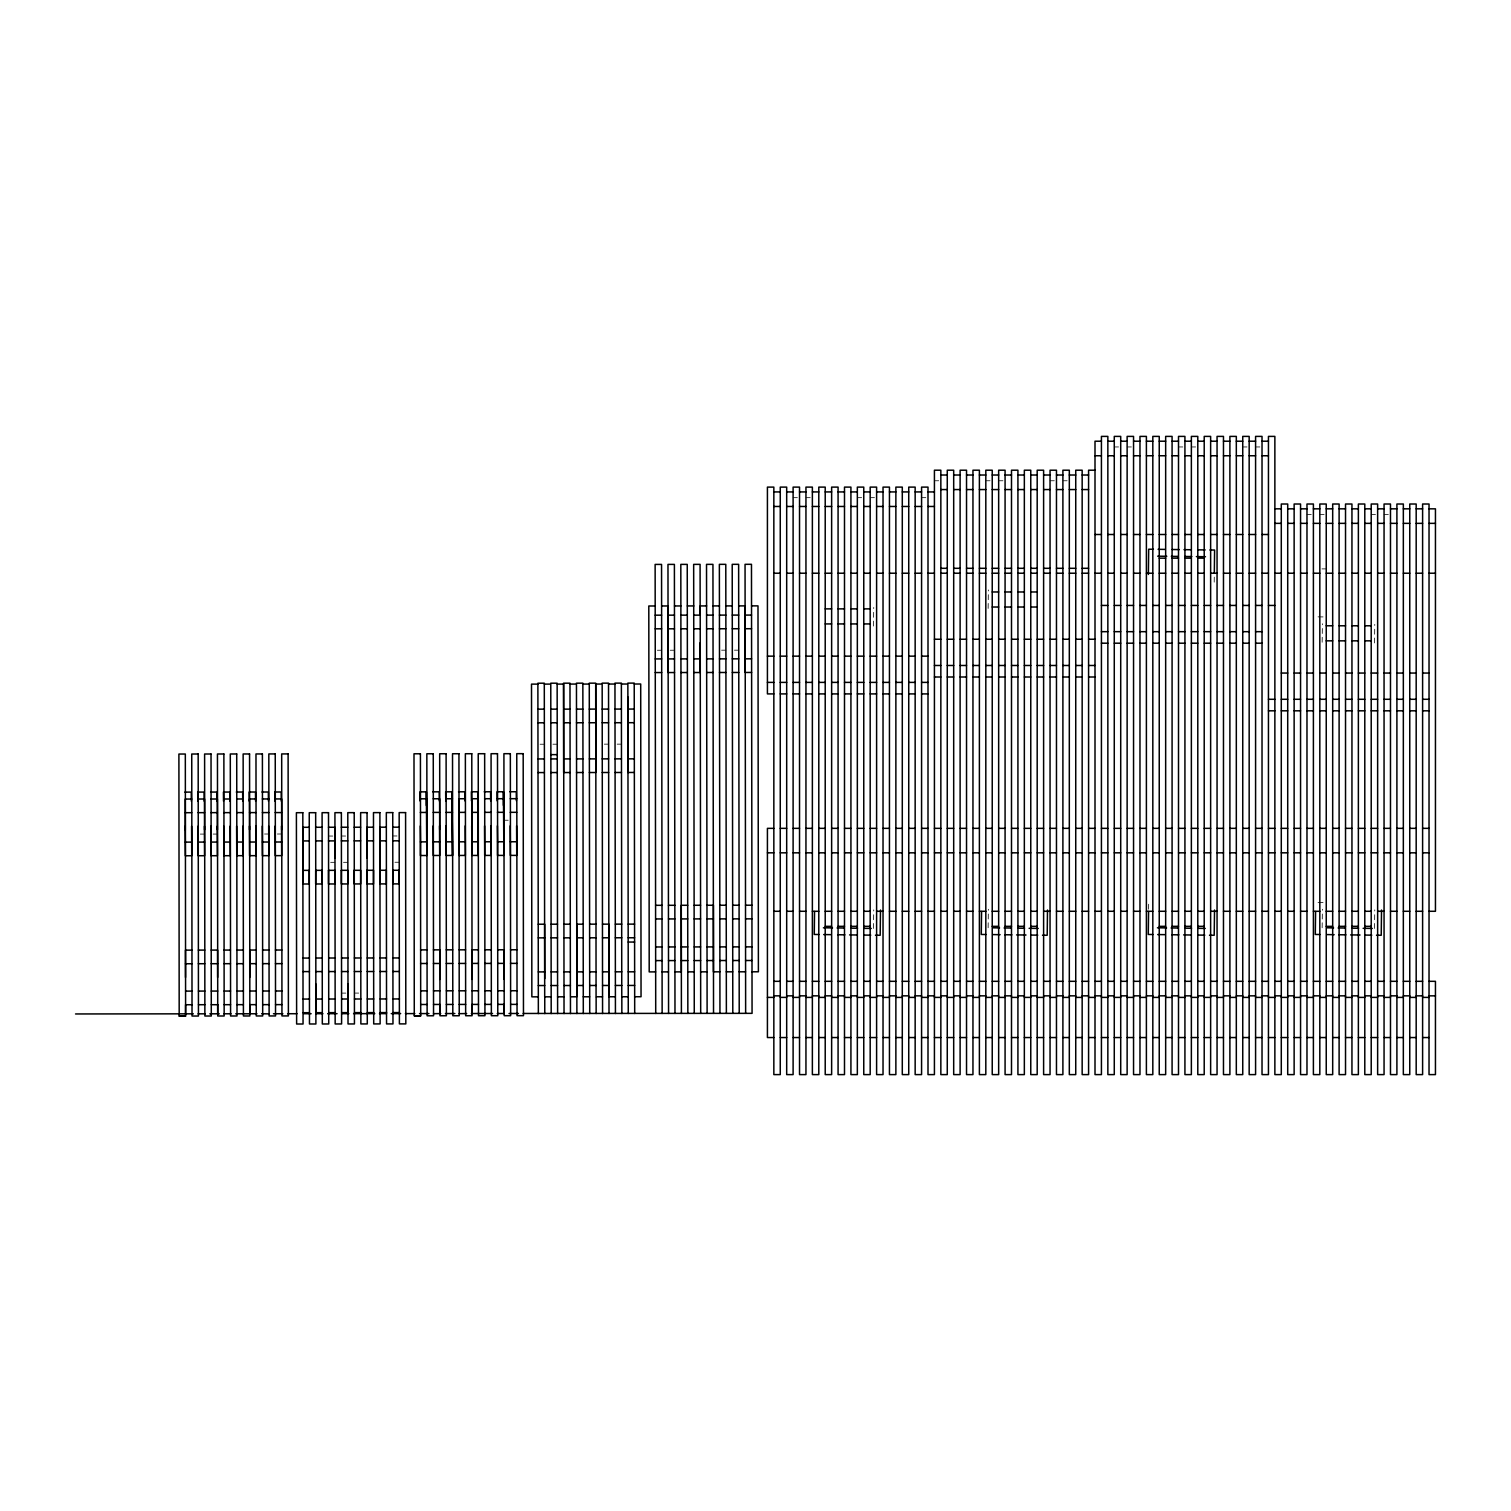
<?xml version="1.0" encoding="UTF-8"?>
<svg xmlns="http://www.w3.org/2000/svg" width="1511" height="1511" viewBox="0 0 1511 1511"><rect width="100%" height="100%" fill="white"/><g stroke="black" fill="none" stroke-linecap="round" stroke-linejoin="round"><path stroke-width="0.75" stroke-dasharray="5 3.75" d="M873.509 626.064L873.736 607.479M873.509 928.472L873.736 909.886M988.137 608.442L988.364 589.951M988.137 927.754L988.364 909.263M1148.606 909.225L1148.681 902.331M1214.202 582.151L1214.296 575.275M1322.144 642.251L1322.389 623.76M1322.144 927.754L1322.389 909.263M1374.538 642.968L1374.764 624.383M1374.538 928.472L1374.764 909.886M657.361 650.24L661.648 650.24M670.204 650.24L674.492 650.221M721.597 650.183L725.884 650.164M734.44 650.164L738.728 650.164M540.088 744.224L544.376 744.224M552.932 744.205L557.219 744.205M604.324 744.149L608.612 744.149M617.168 744.149L621.455 744.149M503.937 820.227L508.225 820.227M200.302 834.091L204.589 834.091M213.145 834.072L217.433 834.072M264.538 834.015L268.807 834.015M277.382 834.015L281.669 833.996M330.645 862.328L334.932 862.309M343.488 862.309L347.776 862.309M394.957 862.252L399.244 862.233M341.562 993.105L345.849 993.105M354.405 993.086L358.693 993.086M1114.268 446.954L1118.556 446.954M1127.13 446.954L1131.399 446.954M1178.504 446.954L1182.792 446.954M1191.367 446.954L1195.635 446.954M1242.741 446.954L1247.028 446.954M1255.584 446.954L1259.872 446.954M934.421 480.762L938.709 480.762M985.814 480.762L990.083 480.762M998.658 480.762L1002.945 480.762M1050.051 480.762L1054.319 480.762M1062.894 480.762L1067.163 480.762M793.105 497.667L797.392 497.667M805.949 497.667L810.236 497.667M857.341 497.667L861.629 497.667M870.185 497.667L874.472 497.667M921.578 497.667L925.846 497.667M1306.977 514.571L1311.265 514.571M1319.821 514.571L1324.108 514.571M1371.214 514.571L1375.501 514.571M1384.057 514.571L1388.345 514.571M1321.974 568.891L1326.242 568.891M341.335 836.017L345.622 836.036M392.728 835.961L397.015 835.98M328.491 836.036L332.779 836.055M1318.045 616.866L1325.109 616.941M1318.045 902.369L1325.109 902.464"/><path stroke-width="1.5" d="M185.211 826.215L185.362 855.755L191.727 855.755L191.595 826.215M198.073 826.177L198.205 855.736L204.571 855.717L204.438 826.177M210.917 826.158L211.049 855.717L217.414 855.698L217.282 826.158M223.76 826.158L223.892 855.698L230.276 855.698L230.125 826.139M236.604 826.139L236.755 855.679L243.12 855.679L242.969 826.139M249.447 826.12L249.598 855.679L255.963 855.66L255.812 826.12M262.291 826.12L262.442 855.66L268.807 855.66L268.675 826.101M275.153 826.101L275.285 855.642L281.65 855.642L281.518 826.083M420.455 841.873L420.436 855.509L426.801 855.509L426.82 841.873L420.455 841.873L420.304 825.969M426.329 805.495L426.348 791.858L419.982 791.858L420.058 800.962M433.147 825.931L433.279 855.472L439.663 855.472L439.512 825.913M445.991 825.913L446.142 855.453L452.507 855.453L452.035 791.821L445.669 791.821L445.764 800.906M452.035 791.821L452.507 855.453M458.834 825.894L458.985 855.453L465.35 855.434L465.218 825.894M471.848 841.797L471.829 855.434L478.194 855.434L478.213 841.797L471.848 841.797L471.696 825.894M477.722 805.42L477.74 791.783L471.356 791.783L471.451 800.887M484.54 825.875L484.672 855.415L491.037 855.415L490.905 825.875M497.535 841.778L497.516 855.415L503.9 855.396L503.9 841.759L497.535 841.778L497.383 825.856M503.409 805.401L503.427 791.764L497.062 791.764L497.138 800.849M510.227 825.837L510.378 855.396L516.743 855.377L516.592 825.837M302.842 870.355L302.804 883.992L309.226 883.992L309.264 870.374L302.842 870.355L302.767 827.31L309.188 827.291M379.922 870.279L379.884 883.897L386.306 883.916L386.344 870.279L379.922 870.279L379.847 827.197L386.268 827.197M814.542 911.511L814.259 934.459L818.981 934.516M880.497 910.038L880.176 935.271L875.473 935.215M981.564 911.511L981.281 934.459L985.984 934.516M1047.501 910.038L1047.199 935.271L1042.496 935.215M1148.379 574.444L1148.681 549.211L1153.403 549.267M1148.568 911.511L1148.284 934.459L1152.987 934.516M1214.315 572.971L1214.598 550.042L1209.895 549.985M1214.523 910.038L1214.202 935.271L1209.499 935.215M1315.59 911.511L1315.288 934.459L1320.01 934.516M1381.526 910.038L1381.224 935.271L1376.502 935.215M655.226 605.987L648.805 605.987L649.201 971.894L655.623 971.894M661.648 605.968L668.07 605.968L668.561 1013.447M674.492 605.968L680.913 605.949M687.335 605.949L693.776 605.93M706.619 605.93L700.197 605.93L700.688 1013.409M713.041 605.911L719.463 605.911M725.884 605.911L732.306 605.892M738.728 605.892L745.15 605.892L745.641 1013.371M751.571 605.873L757.993 605.873L758.39 971.781L751.968 971.8M655.188 615.185L661.61 615.166M668.032 615.166L674.454 615.166M680.875 615.147L687.297 615.147M693.719 615.147L700.16 615.128L700.084 564.359L693.662 564.377L694.267 1013.409M706.581 615.128L713.003 615.128M719.425 615.109L725.847 615.109M732.268 615.09L738.69 615.09M745.112 615.09L751.534 615.071M655.207 628.822L661.629 628.803M668.051 628.803L674.473 628.803M680.894 628.784L687.316 628.784M693.738 628.784L700.16 628.765M706.581 628.765L713.022 628.746M719.444 628.746L725.866 628.746M732.287 628.727L738.709 628.727M745.131 628.727L751.553 628.708M655.226 658.928L661.648 658.909M668.07 658.909L674.492 658.909M680.932 658.89L687.354 658.89M693.776 658.89L700.197 658.872M706.619 658.872L713.041 658.872M719.463 658.853L725.884 658.853M732.306 658.834L738.728 658.834M745.15 658.834L751.59 658.815M655.245 672.565L661.667 672.546M674.51 672.546L668.089 672.546L667.975 564.396L674.397 564.396L674.983 1013.447M680.932 672.527L687.354 672.527M693.776 672.527L700.216 672.508L700.179 642.742M706.638 672.508L713.06 672.489M719.482 672.489L725.903 672.489M732.325 672.471L738.747 672.471M751.59 672.452L745.169 672.471L745.055 564.321L751.477 564.302L752.062 1013.352L523.184 1013.465M550.722 683.199L557.143 683.199L557.616 1013.56M576.409 683.18L582.849 683.161L583.303 1013.541M602.115 683.142L608.536 683.142L608.933 996.769L615.355 996.75M627.802 683.123L634.223 683.104L634.696 1013.484M537.935 684.124L531.513 684.124L531.853 996.844L538.275 996.844M544.357 684.105L550.778 684.105L551.194 1013.579M557.2 684.105L563.622 684.086L564.037 1013.56M570.044 684.086L576.465 684.067L576.805 996.788L570.384 996.807L569.987 683.18L563.565 683.18L563.603 708.432M582.906 684.067L589.328 684.067M608.593 684.049L615.015 684.03M621.437 684.03L627.858 684.03L628.274 1013.484M634.28 684.011L640.702 684.011L641.042 996.731L634.62 996.731M537.916 709.169L544.338 709.15M550.76 709.15L557.181 709.15M570.025 709.131L563.603 709.131L563.66 772.555L570.081 772.537M576.446 709.112L582.868 709.112M589.29 709.112L595.731 709.093L595.787 772.518L589.366 772.518M602.152 709.093L608.574 709.093M614.996 709.075L621.418 709.075M634.261 709.056L627.839 709.075L627.896 772.48L634.318 772.461M537.916 722.806L544.357 722.787M550.778 722.787L557.2 722.768M563.622 722.768L570.044 722.768M576.465 722.749L582.887 722.749M589.309 722.749L595.731 722.73M602.152 722.73L608.574 722.73M615.015 722.711L621.437 722.711M627.858 722.692L634.28 722.692M550.797 754.631L557.219 754.631M537.954 758.938L544.376 758.938M550.797 758.919L557.238 758.919M563.66 758.919L570.081 758.9M576.503 758.9L582.925 758.9M589.347 758.881L595.768 758.881M602.19 758.862L608.612 758.862M615.034 758.862L621.455 758.843M627.896 758.843L634.318 758.843M537.973 772.574L544.394 772.574M550.816 772.555L557.238 772.555M576.522 772.537L582.944 772.518M602.209 772.499L608.631 772.499M615.053 772.499L621.474 772.48M210.596 792.066L216.961 792.066L217.036 801.151M236.283 792.047L242.648 792.028L242.742 801.132M261.97 792.01L268.354 792.01L268.429 801.094M432.826 791.84L439.191 791.821L439.285 800.924M458.513 791.802L464.878 791.802L464.972 800.887M484.219 791.783L490.584 791.764L490.659 800.868M509.906 791.745L516.271 791.745L516.365 800.83M184.89 792.123L191.255 792.104L191.349 801.208M191.689 799.055L185.267 799.055L185.305 829.841M198.111 799.036L204.552 799.017L204.571 829.803M210.973 799.017L217.395 799.017L217.433 829.785M223.817 798.998L230.239 798.998M236.66 798.979L243.082 798.979M255.926 798.96L249.504 798.979L249.542 829.747M262.347 798.96L268.769 798.96M275.21 798.941L281.632 798.941L281.65 829.728M420.36 798.809L426.782 798.809L426.82 833.864M433.204 798.771L439.625 798.771L439.663 829.558M446.047 798.771L452.469 798.752M465.312 798.733L458.891 798.752L458.928 829.52M478.175 798.733L471.753 798.733L471.772 829.52M484.597 798.715L491.018 798.715M497.44 798.715L503.862 798.696L503.9 833.77M510.284 798.696L516.705 798.677M185.286 812.691L191.708 812.691M198.13 812.672L204.552 812.654M210.973 812.654L217.414 812.635M223.836 812.635L230.258 812.635M236.679 812.616L243.101 812.616M249.523 812.616L255.945 812.597M262.366 812.597L268.788 812.578M275.21 812.578L281.632 812.578M420.379 812.446L426.801 812.446M433.223 812.408L439.644 812.408M446.066 812.389L452.488 812.389M458.91 812.389L465.331 812.37M471.753 812.37L478.175 812.37M484.597 812.351L491.037 812.351M497.459 812.332L503.881 812.332M510.302 812.332L516.724 812.314M315.61 827.272L322.032 827.272M328.454 827.254L334.894 827.254L334.913 858.021M341.316 827.235L347.738 827.235M354.16 827.235L360.581 827.216M373.425 827.216L367.003 827.216L367.041 858.002M392.784 827.178L399.206 827.178M302.786 840.947L309.207 840.928M315.629 840.909L322.051 840.89M328.473 840.89L334.894 840.89M341.316 840.871L347.757 840.871M354.178 840.871L360.6 840.853M367.022 840.853L373.444 840.853M379.865 840.834L386.287 840.834M392.803 840.815L399.225 840.815M185.362 842.118L191.746 842.118M198.224 842.099L204.589 842.08M211.068 842.08L217.433 842.08M223.911 842.061L230.276 842.061M236.755 842.043L243.12 842.043M249.598 842.043L255.963 842.024M262.442 842.024L268.826 842.024M275.304 842.005L281.669 842.005M433.298 841.835L439.663 841.835M446.142 841.835L452.507 841.816M458.985 841.816L465.369 841.797M484.691 841.778L491.056 841.778M510.378 841.759L516.743 841.759M655.604 905.316L662.026 905.316M668.448 905.297L674.869 905.297M687.713 905.278L681.291 905.278L681.404 1013.428M694.135 905.278L700.575 905.259M706.997 905.259L713.419 905.259L713.532 1013.39M719.84 905.24L726.262 905.24M732.684 905.24L739.106 905.221M745.527 905.221L751.949 905.202M655.623 918.952L662.045 918.934M668.466 918.934L674.888 918.934M681.31 918.915L687.732 918.915M694.153 918.915L700.575 918.896M706.997 918.896L713.438 918.877M719.859 918.877L726.281 918.877M732.703 918.858L739.125 918.858M745.546 918.858L751.968 918.839M538.237 924.222L544.678 924.222L544.734 978.712M551.099 924.203L557.521 924.203M563.943 924.203L570.365 924.184M583.208 924.184L576.786 924.184L576.881 1013.541M589.63 924.165L596.052 924.165M602.473 924.165L608.895 924.146L609.009 1013.503M615.336 924.146L621.758 924.128M628.179 924.128L634.601 924.128M538.256 937.859L544.678 937.859M551.099 937.84L557.521 937.84M563.962 937.84L570.384 937.821M576.805 937.821L583.227 937.821M589.649 937.802L596.071 937.802M602.492 937.783L608.914 937.783M615.336 937.783L621.758 937.764M628.179 937.764L634.62 937.764M628.198 942.052L634.62 942.052M655.642 946.963L662.064 946.963M668.485 946.944L674.926 946.944M681.348 946.944L687.769 946.925M694.191 946.925L700.613 946.925M707.035 946.906L713.456 946.906M719.878 946.906L726.3 946.887M732.722 946.887L739.143 946.868M745.584 946.868L752.006 946.868M198.338 950.098L204.759 950.098M211.181 950.098L217.603 950.079L217.622 977.409M224.025 950.079L230.446 950.079M236.868 950.06L243.29 950.06M256.133 950.041L249.712 950.06L249.749 977.371M262.574 950.041L268.996 950.022M275.418 950.022L281.839 950.022M433.411 949.852L439.833 949.852L439.871 979.449M446.255 949.833L452.677 949.833M459.117 949.833L465.539 949.815M478.383 949.815L471.961 949.815L471.98 979.411M484.804 949.796L491.226 949.796M497.648 949.777L504.07 949.777L504.107 979.374M510.491 949.777L516.913 949.758M191.916 950.136L185.475 950.136L185.513 977.447M420.568 949.89L426.99 949.871M302.974 958.05L309.396 958.087M315.818 958.031L322.259 958.012M328.68 958.012L335.102 958.012M341.524 957.993L347.946 957.993M354.367 957.993L360.789 957.974M367.211 957.974L373.633 957.974M380.054 957.955L386.476 957.955M392.917 957.936L399.338 957.974M655.661 960.599L662.082 960.599M668.504 960.58L674.926 960.58M681.348 960.58L687.788 960.562M694.21 960.562L700.632 960.562M707.054 960.543L713.475 960.543M719.897 960.524L726.319 960.524M732.741 960.524L739.162 960.505M745.584 960.505L752.006 960.505M185.494 963.754L191.916 963.754M198.338 963.716L204.778 963.716M211.2 963.716L217.622 963.697M224.044 963.697L230.465 963.678M236.887 963.678L243.309 963.678M249.731 963.659L256.152 963.659M262.574 963.659L268.996 963.64M275.436 963.64L281.858 963.64M420.587 963.508L427.009 963.489M433.43 963.47L439.852 963.47M446.274 963.451L452.696 963.451M459.117 963.432L465.539 963.432M471.961 963.432L478.401 963.414M484.823 963.414L491.245 963.414M497.667 963.395L504.088 963.395M510.51 963.395L516.932 963.376M302.993 971.592L309.415 971.592M315.837 971.592L322.259 971.573M328.68 971.573L335.102 971.554M341.543 971.554L347.964 971.554M354.386 971.535L360.808 971.535M367.23 971.535L373.651 971.516M380.073 971.516L386.495 971.516M392.917 971.497L399.338 971.497M538.294 971.913L544.715 971.894M551.137 971.894L557.559 971.894M564 971.875L570.421 971.875M576.843 971.875L583.265 971.856M589.687 971.856L596.108 971.856M602.53 971.837L608.952 971.837M615.374 971.819L621.795 971.819M628.217 971.819L634.639 971.8M662.045 971.894L668.466 971.875M674.888 971.875L681.31 971.875L680.819 564.377L687.241 564.377L687.845 1013.428M687.732 971.856L694.153 971.856M700.575 971.837L707.016 971.837M719.859 971.819L713.438 971.837L712.946 564.359L706.525 564.359L707.11 1013.409M726.281 971.819L732.703 971.819M739.125 971.8L745.546 971.8M538.313 985.55L544.734 985.531M551.156 985.531L557.578 985.531M564 985.512L570.421 985.512M576.843 985.512L583.284 985.493M589.706 985.493L596.127 985.474M602.549 985.474L608.971 985.474M615.393 985.455L621.814 985.455M628.236 985.455L634.658 985.436M185.589 991.122L192.01 991.103M198.432 991.084L204.854 991.065M211.276 991.065L217.697 991.065M224.119 991.046L230.541 991.046M236.963 991.046L243.403 991.027M249.825 991.027L256.247 991.008M262.668 991.008L269.09 991.008M275.512 990.989L281.934 990.989M420.662 990.857L427.084 990.857M433.506 990.819L439.928 990.819M446.368 990.819L452.79 990.8M459.212 990.8L465.634 990.8M472.055 990.782L478.477 990.782M484.899 990.763L491.321 990.763M497.742 990.763L504.164 990.744M510.586 990.744L517.026 990.744M551.118 996.826L544.697 996.826L544.3 683.199L537.878 683.218L538.35 1013.579M557.54 996.826L563.962 996.807M583.227 996.788L589.649 996.788M602.511 996.769L596.071 996.769L595.75 684.049L602.171 684.049L602.568 1013.522M628.198 996.75L621.776 996.75L621.38 683.123L614.958 683.123L615.43 1013.503M303.088 999.073L309.509 999.054M315.931 999.035L322.353 999.035M328.775 999.017L335.196 999.017M341.618 999.017L348.04 998.998M354.462 998.998L360.883 998.998M367.305 998.979L373.727 998.979M380.168 998.96L386.589 998.96M393.011 998.96L399.433 998.941M192.029 1004.739L185.589 1004.739L185.551 1013.975M198.451 1004.721L204.873 1004.702M211.294 1004.702L217.716 1004.702M224.138 1004.683L230.56 1004.683M236.981 1004.664L243.403 1004.664M249.825 1004.664L256.247 1004.645M262.687 1004.645L269.109 1004.645M275.531 1004.626L281.953 1004.626M420.681 1004.494L427.103 1004.494M433.525 1004.456L439.947 1004.456M446.368 1004.456L452.79 1004.437M459.212 1004.437L465.652 1004.418M472.074 1004.418L478.496 1004.418M484.918 1004.399L491.339 1004.399M497.761 1004.399L504.183 1004.381M510.605 1004.381L517.026 1004.381M303.088 1012.71L309.509 1012.691M322.372 1012.672L315.931 1012.672L315.912 984.039M328.794 1012.653L335.215 1012.653M341.637 1012.653L348.059 1012.634L348.021 984.001M354.481 1012.634L360.902 1012.616M367.324 1012.616L373.746 1012.616M380.168 1012.597L386.589 1012.597M393.03 1012.597L399.452 1012.578M75.55 1013.957L193.351 1013.824M198.054 1013.824L205.118 1013.824M209.84 1013.805L219.265 1013.805M223.968 1013.787L231.051 1013.787M235.754 1013.787L256.964 1013.768M261.667 1013.749L269.052 1013.881M273.453 1013.749L282.878 1013.73M287.581 1013.73L297.006 1013.711M304.07 1013.711L311.153 1013.711M315.856 1013.692L322.92 1013.692M327.641 1013.692L337.066 1013.673M341.769 1013.673L348.833 1013.654M353.555 1013.654L374.747 1013.635M379.469 1013.635L386.533 1013.617M391.255 1013.617L400.661 1013.598M405.382 1013.598L414.807 1013.598M419.51 1013.579L428.935 1013.579M433.487 1013.692L440.721 1013.56M445.424 1013.56L454.849 1013.541M459.174 1013.673L466.635 1013.541M471.356 1013.522L492.548 1013.503M497.27 1013.503L504.334 1013.503M509.037 1013.484L518.462 1013.484M179.186 1016.053L185.607 1016.034L185.324 754.027L178.902 754.046L179.186 1016.053L185.607 1016.034M1101.425 441.212L1095.003 441.212L1095.003 1074.604L1101.425 1074.604L1101.425 436.396L1107.846 436.396L1107.846 1074.604L1114.268 1074.604L1114.268 436.396L1120.709 436.396L1120.709 1074.604L1127.13 1074.604L1127.13 436.396L1133.552 436.396L1133.552 1074.604L1139.974 1074.604L1139.974 436.396L1146.396 436.396L1146.396 1074.604L1152.817 1074.604L1152.817 436.396L1159.239 436.396L1159.239 1074.604L1165.661 1074.604L1165.661 436.396L1172.083 436.396L1172.083 1074.604L1178.504 1074.604L1178.504 436.396L1184.926 436.396L1184.926 1074.604L1191.367 1074.604L1191.367 436.396L1197.789 436.396L1197.789 1074.604L1204.21 1074.604L1204.21 436.396L1210.632 436.396L1210.632 1074.604L1217.054 1074.604L1217.054 436.396L1223.476 436.396L1223.476 1074.604L1229.897 1074.604L1229.897 436.396L1236.319 436.396L1236.319 1074.604L1242.741 1074.604L1242.741 436.396L1249.163 436.396L1249.163 1074.604L1255.584 1074.604L1255.584 436.396L1262.025 436.396L1262.025 1074.604L1268.447 1074.604L1268.447 436.396L1274.868 436.396L1274.868 1074.604L1281.29 1074.604L1281.29 504.013L1287.712 504.013L1287.712 1074.604L1294.134 1074.604L1294.134 504.013L1300.555 504.013L1300.555 1074.604L1306.977 1074.604L1306.977 504.013L1313.399 504.013L1313.399 1074.604L1319.821 1074.604L1319.821 504.013L1326.242 504.013L1326.242 1074.604L1332.683 1074.604L1332.683 504.013L1339.105 504.013L1339.105 1074.604L1345.527 1074.604L1345.527 504.013L1351.948 504.013L1351.948 1074.604L1358.37 1074.604L1358.37 504.013L1364.792 504.013L1364.792 1074.604L1371.214 1074.604L1371.214 504.013L1377.635 504.013L1377.635 1074.604L1384.057 1074.604L1384.057 504.013L1390.479 504.013L1390.479 1074.604L1396.901 1074.604L1396.901 504.013L1403.341 504.013L1403.341 1074.604L1409.763 1074.604L1409.763 504.013L1416.185 504.013L1416.185 1074.604L1422.607 1074.604L1422.607 504.013L1429.028 504.013L1429.028 1074.604L1435.45 1074.604L1435.45 981.319L1429.028 981.319M1107.846 441.212L1114.268 441.212M1120.709 441.212L1127.13 441.212M1133.552 441.212L1139.974 441.212M1146.396 441.212L1152.817 441.212M1159.239 441.212L1165.661 441.212M1172.083 441.212L1178.504 441.212M1184.926 441.212L1191.367 441.212M1197.789 441.212L1204.21 441.212M1210.632 441.212L1217.054 441.212M1223.476 441.212L1229.897 441.212M1236.319 441.212L1242.741 441.212M1249.163 441.212L1255.584 441.212M1262.025 441.212L1268.447 441.212M1095.003 455.755L1101.425 455.755M1107.846 455.755L1114.268 455.755M1120.709 455.755L1127.13 455.755M1133.552 455.755L1139.974 455.755M1146.396 455.755L1152.817 455.755M1159.239 455.755L1165.661 455.755M1172.083 455.755L1178.504 455.755M1184.926 455.755L1191.367 455.755M1197.789 455.755L1204.21 455.755M1210.632 455.755L1217.054 455.755M1223.476 455.755L1229.897 455.755M1236.319 455.755L1242.741 455.755M1249.163 455.755L1255.584 455.755M1262.025 455.755L1268.447 455.755M1095.003 470.204L1088.581 470.204L1088.581 1074.604L1082.159 1074.604L1082.159 470.204L1075.738 470.204L1075.738 1074.604L1069.316 1074.604L1069.316 470.204L1062.894 470.204L1062.894 1074.604L1056.472 1074.604L1056.472 470.204L1050.051 470.204L1050.051 1074.604L1043.61 1074.604L1043.61 470.204L1037.188 470.204L1037.188 1074.604L1030.766 1074.604L1030.766 470.204L1024.345 470.204L1024.345 1074.604L1017.923 1074.604L1017.923 470.204L1011.501 470.204L1011.501 1074.604L1005.079 1074.604L1005.079 470.204L998.658 470.204L998.658 1074.604L992.236 1074.604L992.236 470.204L985.814 470.204L985.814 1074.604L979.392 1074.604L979.392 470.204L972.952 470.204L972.952 1074.604L966.53 1074.604L966.53 470.204L960.108 470.204L960.108 1074.604L953.687 1074.604L953.687 470.204L947.265 470.204L947.265 1074.604L940.843 1074.604L940.843 470.204L934.421 470.204L934.421 1074.604L928 1074.604L928 487.109L921.578 487.109L921.578 1074.604L915.156 1074.604L915.156 487.109L908.734 487.109L908.734 1074.604L902.294 1074.604L902.294 487.109L895.872 487.109L895.872 1074.604L889.45 1074.604L889.45 487.109L883.028 487.109L883.028 1074.604L876.607 1074.604L876.607 487.109L870.185 487.109L870.185 1074.604L863.763 1074.604L863.763 487.109L857.341 487.109L857.341 1074.604L850.92 1074.604L850.92 487.109L844.498 487.109L844.498 1074.604L838.076 1074.604L838.076 487.109L831.636 487.109L831.636 1074.604L825.214 1074.604L825.214 487.109L818.792 487.109L818.792 1074.604L812.37 1074.604L812.37 487.109L805.949 487.109L805.949 1074.604L799.527 1074.604L799.527 487.109L793.105 487.109L793.105 1074.604L786.683 1074.604L786.683 487.109L780.262 487.109L780.262 1074.604L773.84 1074.604L773.84 487.109L767.418 487.109L767.418 693.908L773.84 693.908M940.843 475.021L947.265 475.021M953.687 475.021L960.108 475.021M966.53 475.021L972.952 475.021M979.392 475.021L985.814 475.021M992.236 475.021L998.658 475.021M1005.079 475.021L1011.501 475.021M1017.923 475.021L1024.345 475.021M1030.766 475.021L1037.188 475.021M1043.61 475.021L1050.051 475.021M1056.472 475.021L1062.894 475.021M1069.316 475.021L1075.738 475.021M1082.159 475.021L1088.581 475.021M940.843 489.564L947.265 489.564M953.687 489.564L960.108 489.564M966.53 489.564L972.952 489.564M979.392 489.564L985.814 489.564M992.236 489.564L998.658 489.564M1005.079 489.564L1011.501 489.564M1017.923 489.564L1024.345 489.564M1030.766 489.564L1037.188 489.564M1043.61 489.564L1050.051 489.564M1056.472 489.564L1062.894 489.564M1069.316 489.564L1075.738 489.564M1082.159 489.564L1088.581 489.564M773.84 491.925L780.262 491.925M786.683 491.925L793.105 491.925M799.527 491.925L805.949 491.925M812.37 491.925L818.792 491.925M825.214 491.925L831.636 491.925M838.076 491.925L844.498 491.925M850.92 491.925L857.341 491.925M863.763 491.925L870.185 491.925M876.607 491.925L883.028 491.925M889.45 491.925L895.872 491.925M902.294 491.925L908.734 491.925M915.156 491.925L921.578 491.925M928 491.925L934.421 491.925M773.84 506.468L780.262 506.468M786.683 506.468L793.105 506.468M799.527 506.468L805.949 506.468M812.37 506.468L818.792 506.468M825.214 506.468L831.636 506.468M838.076 506.468L844.498 506.468M850.92 506.468L857.341 506.468M863.763 506.468L870.185 506.468M876.607 506.468L883.028 506.468M889.45 506.468L895.872 506.468M902.294 506.468L908.734 506.468M915.156 506.468L921.578 506.468M928 506.468L934.421 506.468M1274.868 508.829L1281.29 508.829M1287.712 508.829L1294.134 508.829M1300.555 508.829L1306.977 508.829M1313.399 508.829L1319.821 508.829M1326.242 508.829L1332.683 508.829M1339.105 508.829L1345.527 508.829M1351.948 508.829L1358.37 508.829M1364.792 508.829L1371.214 508.829M1377.635 508.829L1384.057 508.829M1390.479 508.829L1396.901 508.829M1403.341 508.829L1409.763 508.829M1416.185 508.829L1422.607 508.829M1429.028 508.829L1435.45 508.829L1435.45 911.284L1429.028 911.284M1274.868 523.354L1281.29 523.354M1287.712 523.354L1294.134 523.354M1300.555 523.354L1306.977 523.354M1313.399 523.354L1319.821 523.354M1326.242 523.354L1332.683 523.354M1339.105 523.354L1345.527 523.354M1351.948 523.354L1358.37 523.354M1364.792 523.354L1371.214 523.354M1377.635 523.354L1384.057 523.354M1390.479 523.354L1396.901 523.354M1403.341 523.354L1409.763 523.354M1416.185 523.354L1422.607 523.354M1429.028 523.354L1435.45 523.354M1095.003 534.497L1101.425 534.497M1107.846 534.497L1114.268 534.497M1120.709 534.497L1127.13 534.497M1133.552 534.497L1139.974 534.497M1146.396 534.497L1152.817 534.497M1159.239 534.497L1165.661 534.497M1172.083 534.497L1178.504 534.497M1184.926 534.497L1191.367 534.497M1197.789 534.497L1204.21 534.497M1210.632 534.497L1217.054 534.497M1223.476 534.497L1229.897 534.497M1236.319 534.497L1242.741 534.497M1249.163 534.497L1255.584 534.497M1262.025 534.497L1268.447 534.497M1159.239 558.163L1165.661 558.163M1172.083 558.163L1178.504 558.163M1184.926 558.163L1191.367 558.163M1197.789 558.163L1204.21 558.163M940.843 568.306L947.265 568.306M953.687 568.306L960.108 568.306M966.53 568.306L972.952 568.306M979.392 568.306L985.814 568.306M992.236 568.306L998.658 568.306M1005.079 568.306L1011.501 568.306M1017.923 568.306L1024.345 568.306M1030.766 568.306L1037.188 568.306M1043.61 568.306L1050.051 568.306M1056.472 568.306L1062.894 568.306M1069.316 568.306L1075.738 568.306M1082.159 568.306L1088.581 568.306M773.84 573.217L780.262 573.217M786.683 573.217L793.105 573.217M799.527 573.217L805.949 573.217M812.37 573.217L818.792 573.217M825.214 573.217L831.636 573.217M838.076 573.217L844.498 573.217M850.92 573.217L857.341 573.217M863.763 573.217L870.185 573.217M876.607 573.217L883.028 573.217M889.45 573.217L895.872 573.217M902.294 573.217L908.734 573.217M915.156 573.217L921.578 573.217M928 573.217L934.421 573.217M940.843 573.217L947.265 573.217M953.687 573.217L960.108 573.217M966.53 573.217L972.952 573.217M979.392 573.217L985.814 573.217M992.236 573.217L998.658 573.217M1005.079 573.217L1011.501 573.217M1017.923 573.217L1024.345 573.217M1030.766 573.217L1037.188 573.217M1043.61 573.217L1050.051 573.217M1056.472 573.217L1062.894 573.217M1069.316 573.217L1075.738 573.217M1082.159 573.217L1088.581 573.217M1095.003 573.217L1101.425 573.217M1107.846 573.217L1114.268 573.217M1120.709 573.217L1127.13 573.217M1133.552 573.217L1139.974 573.217M1146.396 573.217L1152.817 573.217M1159.239 573.217L1165.661 573.217M1172.083 573.217L1178.504 573.217M1184.926 573.217L1191.367 573.217M1197.789 573.217L1204.21 573.217M1210.632 573.217L1217.054 573.217M1223.476 573.217L1229.897 573.217M1236.319 573.217L1242.741 573.217M1249.163 573.217L1255.584 573.217M1262.025 573.217L1268.447 573.217M1274.868 573.217L1281.29 573.217M1287.712 573.217L1294.134 573.217M1300.555 573.217L1306.977 573.217M1313.399 573.217L1319.821 573.217M1326.242 573.217L1332.683 573.217M1339.105 573.217L1345.527 573.217M1351.948 573.217L1358.37 573.217M1364.792 573.217L1371.214 573.217M1377.635 573.217L1384.057 573.217M1390.479 573.217L1396.901 573.217M1403.341 573.217L1409.763 573.217M1416.185 573.217L1422.607 573.217M1429.028 573.217L1435.45 573.217M992.236 591.972L998.658 591.972M1005.079 591.972L1011.501 591.972M1017.923 591.972L1024.345 591.972M1030.766 591.972L1037.188 591.972M1101.425 605.439L1107.846 605.439M1114.268 605.439L1120.709 605.439M1127.13 605.439L1133.552 605.439M1139.974 605.439L1146.396 605.439M1152.817 605.439L1159.239 605.439M1165.661 605.439L1172.083 605.439M1178.504 605.439L1184.926 605.439M1191.367 605.439L1197.789 605.439M1204.21 605.439L1210.632 605.439M1217.054 605.439L1223.476 605.439M1229.897 605.439L1236.319 605.439M1242.741 605.439L1249.163 605.439M1255.584 605.439L1262.025 605.439M1268.447 605.439L1274.868 605.439M992.236 607.025L998.658 607.025M1005.079 607.025L1011.501 607.025M1017.923 607.025L1024.345 607.025M1030.766 607.025L1037.188 607.025M825.214 608.876L831.636 608.876M838.076 608.876L844.498 608.876M850.92 608.876L857.341 608.876M863.763 608.876L870.185 608.876M825.214 623.93L831.636 623.93M838.076 623.93L844.498 623.93M850.92 623.93L857.341 623.93M863.763 623.93L870.185 623.93M1326.242 625.781L1332.683 625.781M1339.105 625.781L1345.527 625.781M1351.948 625.781L1358.37 625.781M1364.792 625.781L1371.214 625.781M1101.425 631.674L1107.846 631.674M1114.268 631.674L1120.709 631.674M1127.13 631.674L1133.552 631.674M1139.974 631.674L1146.396 631.674M1152.817 631.674L1159.239 631.674M1165.661 631.674L1172.083 631.674M1178.504 631.674L1184.926 631.674M1191.367 631.674L1197.789 631.674M1204.21 631.674L1210.632 631.674M1217.054 631.674L1223.476 631.674M1229.897 631.674L1236.319 631.674M1242.741 631.674L1249.163 631.674M1255.584 631.674L1262.025 631.674M934.421 639.247L940.843 639.247M947.265 639.247L953.687 639.247M960.108 639.247L966.53 639.247M972.952 639.247L979.392 639.247M985.814 639.247L992.236 639.247M998.658 639.247L1005.079 639.247M1011.501 639.247L1017.923 639.247M1024.345 639.247L1030.766 639.247M1037.188 639.247L1043.61 639.247M1050.051 639.247L1056.472 639.247M1062.894 639.247L1069.316 639.247M1075.738 639.247L1082.159 639.247M1088.581 639.247L1095.003 639.247M1326.242 640.834L1332.683 640.834M1339.105 640.834L1345.527 640.834M1351.948 640.834L1358.37 640.834M1364.792 640.834L1371.214 640.834M1101.425 643.195L1107.846 643.195M1114.268 643.195L1120.709 643.195M1127.13 643.195L1133.552 643.195M1139.974 643.195L1146.396 643.195M1152.817 643.195L1159.239 643.195M1165.661 643.195L1172.083 643.195M1178.504 643.195L1184.926 643.195M1191.367 643.195L1197.789 643.195M1204.21 643.195L1210.632 643.195M1217.054 643.195L1223.476 643.195M1229.897 643.195L1236.319 643.195M1242.741 643.195L1249.163 643.195M1255.584 643.195L1262.025 643.195M767.418 656.152L773.84 656.152M780.262 656.152L786.683 656.152M793.105 656.152L799.527 656.152M805.949 656.152L812.37 656.152M818.792 656.152L825.214 656.152M831.636 656.152L838.076 656.152M844.498 656.152L850.92 656.152M857.341 656.152L863.763 656.152M870.185 656.152L876.607 656.152M883.028 656.152L889.45 656.152M895.872 656.152L902.294 656.152M908.734 656.152L915.156 656.152M921.578 656.152L928 656.152M934.421 665.482L940.843 665.482M947.265 665.482L953.687 665.482M960.108 665.482L966.53 665.482M972.952 665.482L979.392 665.482M985.814 665.482L992.236 665.482M998.658 665.482L1005.079 665.482M1011.501 665.482L1017.923 665.482M1024.345 665.482L1030.766 665.482M1037.188 665.482L1043.61 665.482M1050.051 665.482L1056.472 665.482M1062.894 665.482L1069.316 665.482M1075.738 665.482L1082.159 665.482M1088.581 665.482L1095.003 665.482M1281.29 673.056L1287.712 673.056M1294.134 673.056L1300.555 673.056M1306.977 673.056L1313.399 673.056M1319.821 673.056L1326.242 673.056M1332.683 673.056L1339.105 673.056M1345.527 673.056L1351.948 673.056M1358.37 673.056L1364.792 673.056M1371.214 673.056L1377.635 673.056M1384.057 673.056L1390.479 673.056M1396.901 673.056L1403.341 673.056M1409.763 673.056L1416.185 673.056M1422.607 673.056L1429.028 673.056M934.421 677.004L940.843 677.004M947.265 677.004L953.687 677.004M960.108 677.004L966.53 677.004M972.952 677.004L979.392 677.004M985.814 677.004L992.236 677.004M998.658 677.004L1005.079 677.004M1011.501 677.004L1017.923 677.004M1024.345 677.004L1030.766 677.004M1037.188 677.004L1043.61 677.004M1050.051 677.004L1056.472 677.004M1062.894 677.004L1069.316 677.004M1075.738 677.004L1082.159 677.004M1088.581 677.004L1095.003 677.004M767.418 682.386L773.84 682.386M780.262 682.386L786.683 682.386M793.105 682.386L799.527 682.386M805.949 682.386L812.37 682.386M818.792 682.386L825.214 682.386M831.636 682.386L838.076 682.386M844.498 682.386L850.92 682.386M857.341 682.386L863.763 682.386M870.185 682.386L876.607 682.386M883.028 682.386L889.45 682.386M895.872 682.386L902.294 682.386M908.734 682.386L915.156 682.386M921.578 682.386L928 682.386M780.262 693.908L786.683 693.908M793.105 693.908L799.527 693.908M805.949 693.908L812.37 693.908M818.792 693.908L825.214 693.908M831.636 693.908L838.076 693.908M844.498 693.908L850.92 693.908M857.341 693.908L863.763 693.908M870.185 693.908L876.607 693.908M883.028 693.908L889.45 693.908M895.872 693.908L902.294 693.908M908.734 693.908L915.156 693.908M921.578 693.908L928 693.908M1268.447 699.291L1274.868 699.291M1281.29 699.291L1287.712 699.291M1294.134 699.291L1300.555 699.291M1306.977 699.291L1313.399 699.291M1319.821 699.291L1326.242 699.291M1332.683 699.291L1339.105 699.291M1345.527 699.291L1351.948 699.291M1358.37 699.291L1364.792 699.291M1371.214 699.291L1377.635 699.291M1384.057 699.291L1390.479 699.291M1396.901 699.291L1403.341 699.291M1409.763 699.291L1416.185 699.291M1422.607 699.291L1429.028 699.291M1268.447 710.812L1274.868 710.812M1281.29 710.812L1287.712 710.812M1294.134 710.812L1300.555 710.812M1306.977 710.812L1313.399 710.812M1319.821 710.812L1326.242 710.812M1332.683 710.812L1339.105 710.812M1345.527 710.812L1351.948 710.812M1358.37 710.812L1364.792 710.812M1371.214 710.812L1377.635 710.812M1384.057 710.812L1390.479 710.812M1396.901 710.812L1403.341 710.812M1409.763 710.812L1416.185 710.812M1422.607 710.812L1429.028 710.812M773.84 828.349L767.418 828.349L767.418 1037.547L773.84 1037.547M780.262 828.349L786.683 828.349M793.105 828.349L799.527 828.349M805.949 828.349L812.37 828.349M818.792 828.349L825.214 828.349M831.636 828.349L838.076 828.349M844.498 828.349L850.92 828.349M857.341 828.349L863.763 828.349M870.185 828.349L876.607 828.349M883.028 828.349L889.45 828.349M895.872 828.349L902.294 828.349M908.734 828.349L915.156 828.349M921.578 828.349L928 828.349M934.421 828.349L940.843 828.349M947.265 828.349L953.687 828.349M960.108 828.349L966.53 828.349M972.952 828.349L979.392 828.349M985.814 828.349L992.236 828.349M998.658 828.349L1005.079 828.349M1011.501 828.349L1017.923 828.349M1024.345 828.349L1030.766 828.349M1037.188 828.349L1043.61 828.349M1050.051 828.349L1056.472 828.349M1062.894 828.349L1069.316 828.349M1075.738 828.349L1082.159 828.349M1088.581 828.349L1095.003 828.349M1101.425 828.349L1107.846 828.349M1114.268 828.349L1120.709 828.349M1127.13 828.349L1133.552 828.349M1139.974 828.349L1146.396 828.349M1152.817 828.349L1159.239 828.349M1165.661 828.349L1172.083 828.349M1178.504 828.349L1184.926 828.349M1191.367 828.349L1197.789 828.349M1204.21 828.349L1210.632 828.349M1217.054 828.349L1223.476 828.349M1229.897 828.349L1236.319 828.349M1242.741 828.349L1249.163 828.349M1255.584 828.349L1262.025 828.349M1268.447 828.349L1274.868 828.349M1281.29 828.349L1287.712 828.349M1294.134 828.349L1300.555 828.349M1306.977 828.349L1313.399 828.349M1319.821 828.349L1326.242 828.349M1332.683 828.349L1339.105 828.349M1345.527 828.349L1351.948 828.349M1358.37 828.349L1364.792 828.349M1371.214 828.349L1377.635 828.349M1384.057 828.349L1390.479 828.349M1396.901 828.349L1403.341 828.349M1409.763 828.349L1416.185 828.349M1422.607 828.349L1429.028 828.349M767.418 852.827L773.84 852.827M780.262 852.827L786.683 852.827M793.105 852.827L799.527 852.827M805.949 852.827L812.37 852.827M818.792 852.827L825.214 852.827M831.636 852.827L838.076 852.827M844.498 852.827L850.92 852.827M857.341 852.827L863.763 852.827M870.185 852.827L876.607 852.827M883.028 852.827L889.45 852.827M895.872 852.827L902.294 852.827M908.734 852.827L915.156 852.827M921.578 852.827L928 852.827M934.421 852.827L940.843 852.827M947.265 852.827L953.687 852.827M960.108 852.827L966.53 852.827M972.952 852.827L979.392 852.827M985.814 852.827L992.236 852.827M998.658 852.827L1005.079 852.827M1011.501 852.827L1017.923 852.827M1024.345 852.827L1030.766 852.827M1037.188 852.827L1043.61 852.827M1050.051 852.827L1056.472 852.827M1062.894 852.827L1069.316 852.827M1075.738 852.827L1082.159 852.827M1088.581 852.827L1095.003 852.827M1101.425 852.827L1107.846 852.827M1114.268 852.827L1120.709 852.827M1127.13 852.827L1133.552 852.827M1139.974 852.827L1146.396 852.827M1152.817 852.827L1159.239 852.827M1165.661 852.827L1172.083 852.827M1178.504 852.827L1184.926 852.827M1191.367 852.827L1197.789 852.827M1204.21 852.827L1210.632 852.827M1217.054 852.827L1223.476 852.827M1229.897 852.827L1236.319 852.827M1242.741 852.827L1249.163 852.827M1255.584 852.827L1262.025 852.827M1268.447 852.827L1274.868 852.827M1281.29 852.827L1287.712 852.827M1294.134 852.827L1300.555 852.827M1306.977 852.827L1313.399 852.827M1319.821 852.827L1326.242 852.827M1332.683 852.827L1339.105 852.827M1345.527 852.827L1351.948 852.827M1358.37 852.827L1364.792 852.827M1371.214 852.827L1377.635 852.827M1384.057 852.827L1390.479 852.827M1396.901 852.827L1403.341 852.827M1409.763 852.827L1416.185 852.827M1422.607 852.827L1429.028 852.827M773.84 911.284L780.262 911.284M786.683 911.284L793.105 911.284M799.527 911.284L805.949 911.284M812.37 911.284L818.792 911.284M825.214 911.284L831.636 911.284M838.076 911.284L844.498 911.284M850.92 911.284L857.341 911.284M863.763 911.284L870.185 911.284M876.607 911.284L883.028 911.284M889.45 911.284L895.872 911.284M902.294 911.284L908.734 911.284M915.156 911.284L921.578 911.284M928 911.284L934.421 911.284M940.843 911.284L947.265 911.284M953.687 911.284L960.108 911.284M966.53 911.284L972.952 911.284M979.392 911.284L985.814 911.284M992.236 911.284L998.658 911.284M1005.079 911.284L1011.501 911.284M1017.923 911.284L1024.345 911.284M1030.766 911.284L1037.188 911.284M1043.61 911.284L1050.051 911.284M1056.472 911.284L1062.894 911.284M1069.316 911.284L1075.738 911.284M1082.159 911.284L1088.581 911.284M1095.003 911.284L1101.425 911.284M1107.846 911.284L1114.268 911.284M1120.709 911.284L1127.13 911.284M1133.552 911.284L1139.974 911.284M1146.396 911.284L1152.817 911.284M1159.239 911.284L1165.661 911.284M1172.083 911.284L1178.504 911.284M1184.926 911.284L1191.367 911.284M1197.789 911.284L1204.21 911.284M1210.632 911.284L1217.054 911.284M1223.476 911.284L1229.897 911.284M1236.319 911.284L1242.741 911.284M1249.163 911.284L1255.584 911.284M1262.025 911.284L1268.447 911.284M1274.868 911.284L1281.29 911.284M1287.712 911.284L1294.134 911.284M1300.555 911.284L1306.977 911.284M1313.399 911.284L1319.821 911.284M1326.242 911.284L1332.683 911.284M1339.105 911.284L1345.527 911.284M1351.948 911.284L1358.37 911.284M1364.792 911.284L1371.214 911.284M1377.635 911.284L1384.057 911.284M1390.479 911.284L1396.901 911.284M1403.341 911.284L1409.763 911.284M1416.185 911.284L1422.607 911.284M825.214 926.337L831.636 926.337M838.076 926.337L844.498 926.337M850.92 926.337L857.341 926.337M863.763 926.337L870.185 926.337M992.236 926.337L998.658 926.337M1005.079 926.337L1011.501 926.337M1017.923 926.337L1024.345 926.337M1030.766 926.337L1037.188 926.337M1159.239 926.337L1165.661 926.337M1172.083 926.337L1178.504 926.337M1184.926 926.337L1191.367 926.337M1197.789 926.337L1204.21 926.337M1326.242 926.337L1332.683 926.337M1339.105 926.337L1345.527 926.337M1351.948 926.337L1358.37 926.337M1364.792 926.337L1371.214 926.337M773.84 981.319L780.262 981.319M786.683 981.319L793.105 981.319M799.527 981.319L805.949 981.319M812.37 981.319L818.792 981.319M825.214 981.319L831.636 981.319M838.076 981.319L844.498 981.319M850.92 981.319L857.341 981.319M863.763 981.319L870.185 981.319M876.607 981.319L883.028 981.319M889.45 981.319L895.872 981.319M902.294 981.319L908.734 981.319M915.156 981.319L921.578 981.319M928 981.319L934.421 981.319M940.843 981.319L947.265 981.319M953.687 981.319L960.108 981.319M966.53 981.319L972.952 981.319M979.392 981.319L985.814 981.319M992.236 981.319L998.658 981.319M1005.079 981.319L1011.501 981.319M1017.923 981.319L1024.345 981.319M1030.766 981.319L1037.188 981.319M1043.61 981.319L1050.051 981.319M1056.472 981.319L1062.894 981.319M1069.316 981.319L1075.738 981.319M1082.159 981.319L1088.581 981.319M1095.003 981.319L1101.425 981.319M1107.846 981.319L1114.268 981.319M1120.709 981.319L1127.13 981.319M1133.552 981.319L1139.974 981.319M1146.396 981.319L1152.817 981.319M1159.239 981.319L1165.661 981.319M1172.083 981.319L1178.504 981.319M1184.926 981.319L1191.367 981.319M1197.789 981.319L1204.21 981.319M1210.632 981.319L1217.054 981.319M1223.476 981.319L1229.897 981.319M1236.319 981.319L1242.741 981.319M1249.163 981.319L1255.584 981.319M1262.025 981.319L1268.447 981.319M1274.868 981.319L1281.29 981.319M1287.712 981.319L1294.134 981.319M1300.555 981.319L1306.977 981.319M1313.399 981.319L1319.821 981.319M1326.242 981.319L1332.683 981.319M1339.105 981.319L1345.527 981.319M1351.948 981.319L1358.37 981.319M1364.792 981.319L1371.214 981.319M1377.635 981.319L1384.057 981.319M1390.479 981.319L1396.901 981.319M1403.341 981.319L1409.763 981.319M1416.185 981.319L1422.607 981.319M773.84 995.843L780.262 995.843M786.683 995.843L793.105 995.843M799.527 995.843L805.949 995.843M812.37 995.843L818.792 995.843M825.214 995.843L831.636 995.843M838.076 995.843L844.498 995.843M850.92 995.843L857.341 995.843M863.763 995.843L870.185 995.843M876.607 995.843L883.028 995.843M889.45 995.843L895.872 995.843M902.294 995.843L908.734 995.843M915.156 995.843L921.578 995.843M928 995.843L934.421 995.843M940.843 995.843L947.265 995.843M953.687 995.843L960.108 995.843M966.53 995.843L972.952 995.843M979.392 995.843L985.814 995.843M992.236 995.843L998.658 995.843M1005.079 995.843L1011.501 995.843M1017.923 995.843L1024.345 995.843M1030.766 995.843L1037.188 995.843M1043.61 995.843L1050.051 995.843M1056.472 995.843L1062.894 995.843M1069.316 995.843L1075.738 995.843M1082.159 995.843L1088.581 995.843M1095.003 995.843L1101.425 995.843M1107.846 995.843L1114.268 995.843M1120.709 995.843L1127.13 995.843M1133.552 995.843L1139.974 995.843M1146.396 995.843L1152.817 995.843M1159.239 995.843L1165.661 995.843M1172.083 995.843L1178.504 995.843M1184.926 995.843L1191.367 995.843M1197.789 995.843L1204.21 995.843M1210.632 995.843L1217.054 995.843M1223.476 995.843L1229.897 995.843M1236.319 995.843L1242.741 995.843M1249.163 995.843L1255.584 995.843M1262.025 995.843L1268.447 995.843M1274.868 995.843L1281.29 995.843M1287.712 995.843L1294.134 995.843M1300.555 995.843L1306.977 995.843M1313.399 995.843L1319.821 995.843M1326.242 995.843L1332.683 995.843M1339.105 995.843L1345.527 995.843M1351.948 995.843L1358.37 995.843M1364.792 995.843L1371.214 995.843M1377.635 995.843L1384.057 995.843M1390.479 995.843L1396.901 995.843M1403.341 995.843L1409.763 995.843M1416.185 995.843L1422.607 995.843M1429.028 995.843L1435.45 995.843M767.418 997.392L773.84 997.392M780.262 997.392L786.683 997.392M793.105 997.392L799.527 997.392M805.949 997.392L812.37 997.392M818.792 997.392L825.214 997.392M831.636 997.392L838.076 997.392M844.498 997.392L850.92 997.392M857.341 997.392L863.763 997.392M870.185 997.392L876.607 997.392M883.028 997.392L889.45 997.392M895.872 997.392L902.294 997.392M908.734 997.392L915.156 997.392M921.578 997.392L928 997.392M934.421 997.392L940.843 997.392M947.265 997.392L953.687 997.392M960.108 997.392L966.53 997.392M972.952 997.392L979.392 997.392M985.814 997.392L992.236 997.392M998.658 997.392L1005.079 997.392M1011.501 997.392L1017.923 997.392M1024.345 997.392L1030.766 997.392M1037.188 997.392L1043.61 997.392M1050.051 997.392L1056.472 997.392M1062.894 997.392L1069.316 997.392M1075.738 997.392L1082.159 997.392M1088.581 997.392L1095.003 997.392M1101.425 997.392L1107.846 997.392M1114.268 997.392L1120.709 997.392M1127.13 997.392L1133.552 997.392M1139.974 997.392L1146.396 997.392M1152.817 997.392L1159.239 997.392M1165.661 997.392L1172.083 997.392M1178.504 997.392L1184.926 997.392M1191.367 997.392L1197.789 997.392M1204.21 997.392L1210.632 997.392M1217.054 997.392L1223.476 997.392M1229.897 997.392L1236.319 997.392M1242.741 997.392L1249.163 997.392M1255.584 997.392L1262.025 997.392M1268.447 997.392L1274.868 997.392M1281.29 997.392L1287.712 997.392M1294.134 997.392L1300.555 997.392M1306.977 997.392L1313.399 997.392M1319.821 997.392L1326.242 997.392M1332.683 997.392L1339.105 997.392M1345.527 997.392L1351.948 997.392M1358.37 997.392L1364.792 997.392M1371.214 997.392L1377.635 997.392M1384.057 997.392L1390.479 997.392M1396.901 997.392L1403.341 997.392M1409.763 997.392L1416.185 997.392M1422.607 997.392L1429.028 997.392M414.278 1015.789L420.7 1015.789M780.262 1037.547L786.683 1037.547M793.105 1037.547L799.527 1037.547M805.949 1037.547L812.37 1037.547M818.792 1037.547L825.214 1037.547M831.636 1037.547L838.076 1037.547M844.498 1037.547L850.92 1037.547M857.341 1037.547L863.763 1037.547M870.185 1037.547L876.607 1037.547M883.028 1037.547L889.45 1037.547M895.872 1037.547L902.294 1037.547M908.734 1037.547L915.156 1037.547M921.578 1037.547L928 1037.547M934.421 1037.547L940.843 1037.547M947.265 1037.547L953.687 1037.547M960.108 1037.547L966.53 1037.547M972.952 1037.547L979.392 1037.547M985.814 1037.547L992.236 1037.547M998.658 1037.547L1005.079 1037.547M1011.501 1037.547L1017.923 1037.547M1024.345 1037.547L1030.766 1037.547M1037.188 1037.547L1043.61 1037.547M1050.051 1037.547L1056.472 1037.547M1062.894 1037.547L1069.316 1037.547M1075.738 1037.547L1082.159 1037.547M1088.581 1037.547L1095.003 1037.547M1101.425 1037.547L1107.846 1037.547M1114.268 1037.547L1120.709 1037.547M1127.13 1037.547L1133.552 1037.547M1139.974 1037.547L1146.396 1037.547M1152.817 1037.547L1159.239 1037.547M1165.661 1037.547L1172.083 1037.547M1178.504 1037.547L1184.926 1037.547M1191.367 1037.547L1197.789 1037.547M1204.21 1037.547L1210.632 1037.547M1217.054 1037.547L1223.476 1037.547M1229.897 1037.547L1236.319 1037.547M1242.741 1037.547L1249.163 1037.547M1255.584 1037.547L1262.025 1037.547M1268.447 1037.547L1274.868 1037.547M1281.29 1037.547L1287.712 1037.547M1294.134 1037.547L1300.555 1037.547M1306.977 1037.547L1313.399 1037.547M1319.821 1037.547L1326.242 1037.547M1332.683 1037.547L1339.105 1037.547M1345.527 1037.547L1351.948 1037.547M1358.37 1037.547L1364.792 1037.547M1371.214 1037.547L1377.635 1037.547M1384.057 1037.547L1390.479 1037.547M1396.901 1037.547L1403.341 1037.547M1409.763 1037.547L1416.185 1037.547M1422.607 1037.547L1429.028 1037.547M1158.106 549.324L1165.17 549.418M1172.234 549.513L1179.298 549.588M1184.001 549.664L1191.065 549.74M1198.129 549.834L1205.192 549.91M1157.653 556.18L1166.775 556.294M1171.346 556.35L1178.183 556.426M1184.926 556.482L1191.782 556.558M1196.353 556.615L1205.476 556.728M1326.715 927.811L1333.571 927.905M1338.123 927.962L1344.979 928.037M1351.722 928.188L1358.559 928.264M1363.13 928.321L1372.252 928.434M1157.426 927.792L1166.549 927.905M1171.119 927.962L1177.957 928.037M1184.7 928.188L1191.556 928.264M1198.393 928.358L1205.249 928.434M992.689 927.811L999.545 927.905M1004.097 927.962L1010.953 928.037M1017.696 928.188L1024.534 928.264M1029.104 928.321L1038.227 928.434M823.401 927.792L832.523 927.905M837.094 927.962L843.931 928.037M850.674 928.188L857.53 928.264M864.368 928.358L871.224 928.434M1327.074 934.591L1334.137 934.686M1338.84 934.742L1345.904 934.837M1350.607 934.893L1360.032 935.007M1364.735 935.063L1371.799 935.158M1157.709 934.572L1164.773 934.648M1171.837 934.742L1178.882 934.837M1183.604 934.893L1190.668 934.988M1197.732 935.063L1204.796 935.158M993.048 934.591L1000.112 934.686M1004.815 934.742L1011.879 934.837M1016.582 934.893L1026.007 935.007M1030.71 935.063L1037.774 935.158M823.684 934.572L830.748 934.648M837.812 934.742L844.876 934.837M849.579 934.893L856.643 934.988M863.706 935.063L870.77 935.158M503.427 791.764L503.9 855.396M477.74 791.783L478.194 855.434M426.348 791.858L426.801 855.509M281.273 801.094L281.197 791.991L274.813 792.01L274.908 801.094M255.586 801.113L255.491 792.028L249.126 792.028L249.221 801.113M229.899 801.151L229.804 792.047L223.439 792.066L223.515 801.151M204.193 801.17L204.117 792.085L197.733 792.085L197.828 801.17M739.219 1013.371L738.633 564.321L732.212 564.34L732.797 1013.371M726.375 1013.39L725.79 564.34L719.368 564.34L719.954 1013.39M662.139 1013.447L661.554 564.415L655.132 564.415L655.717 1013.465M627.82 696.892L627.839 708.357M621.833 997.43L621.852 1013.503M596.127 997.468L596.146 1013.522M595.712 708.395L595.693 683.161L589.271 683.161L589.724 1013.522M570.44 997.487L570.459 1013.56M544.753 997.524L544.772 1013.579M504.126 1004.494L504.145 1013.617M472.018 1004.532L472.018 1013.654M439.89 1004.551L439.909 1013.692M249.787 1004.758L249.787 1013.9M217.66 1004.796L217.678 1013.938M315.686 870.336L315.648 883.973L322.07 883.973L322.107 870.355L315.686 870.336M328.529 870.336L328.491 883.954L334.913 883.973L334.951 870.336L328.529 870.336M341.373 870.317L341.335 883.935L347.757 883.954L347.794 870.317L341.373 870.317M354.216 870.298L354.178 883.935L360.619 883.935L360.638 870.317L354.216 870.298M367.079 870.279L367.041 883.916L373.463 883.935L373.5 870.298L367.079 870.279M392.766 870.26L392.728 883.878L399.15 883.897L399.187 870.279L392.766 870.26M198.168 754.008L191.746 754.027L192.029 1016.034L198.451 1016.034L198.168 754.008M211.03 754.008L204.608 754.008L204.873 1016.015L211.294 1016.015L211.03 754.008M223.874 753.989L217.452 753.989L217.735 1015.996L224.157 1015.996L223.874 753.989M236.717 753.97L230.295 753.989L230.579 1015.996L237 1015.978L236.717 753.97M249.561 753.97L243.139 753.97L243.422 1015.978L249.844 1015.978L249.561 753.97M262.404 753.951L255.982 753.951L256.266 1015.959L262.687 1015.959L262.404 753.951M275.248 753.932L268.826 753.932L269.109 1015.959L275.531 1015.94L275.248 753.932M288.11 753.913L281.688 753.932L281.953 1015.94L288.393 1015.921L288.11 753.913M420.417 753.781L413.995 753.781L414.278 1015.789L420.7 1015.789L420.417 753.781M433.26 753.762L426.839 753.762L427.122 1015.789L433.544 1015.77L433.26 753.762M446.104 753.743L439.682 753.762L439.965 1015.77L446.387 1015.751L446.104 753.743M458.947 753.743L452.526 753.743L452.809 1015.751L459.231 1015.751L458.947 753.743M471.791 753.725L465.369 753.725L465.652 1015.732L472.074 1015.732L471.791 753.725M484.653 753.706L478.231 753.725L478.496 1015.732L484.937 1015.713L484.653 753.706M497.497 753.687L491.075 753.706L491.358 1015.713L497.78 1015.713L497.497 753.687M510.34 753.687L503.918 753.687L504.202 1015.694L510.624 1015.694L510.34 753.687M523.184 753.668L516.762 753.668L517.045 1015.675L523.467 1015.675L523.184 753.668M302.823 812.691L296.402 812.71L296.628 1024.005L303.05 1024.005L302.823 812.691M315.667 812.691L309.245 812.691L309.472 1023.986L315.893 1023.986L315.667 812.691M328.51 812.672L322.089 812.672L322.315 1023.986L328.737 1023.967L328.51 812.672M341.373 812.654L334.932 812.672L335.159 1023.967L341.599 1023.948L341.373 812.654M354.216 812.654L347.794 812.654L348.021 1023.948L354.443 1023.948L354.216 812.654M367.06 812.635L360.638 812.635L360.865 1023.929L367.286 1023.929L367.06 812.635M379.903 812.616L373.481 812.616L373.708 1023.929L380.13 1023.91L379.903 812.616M392.747 812.597L386.325 812.616L386.552 1023.91L392.973 1023.91L392.747 812.597M405.59 812.597L399.168 812.597L399.395 1023.891L405.817 1023.891L405.59 812.597"/></g></svg>
